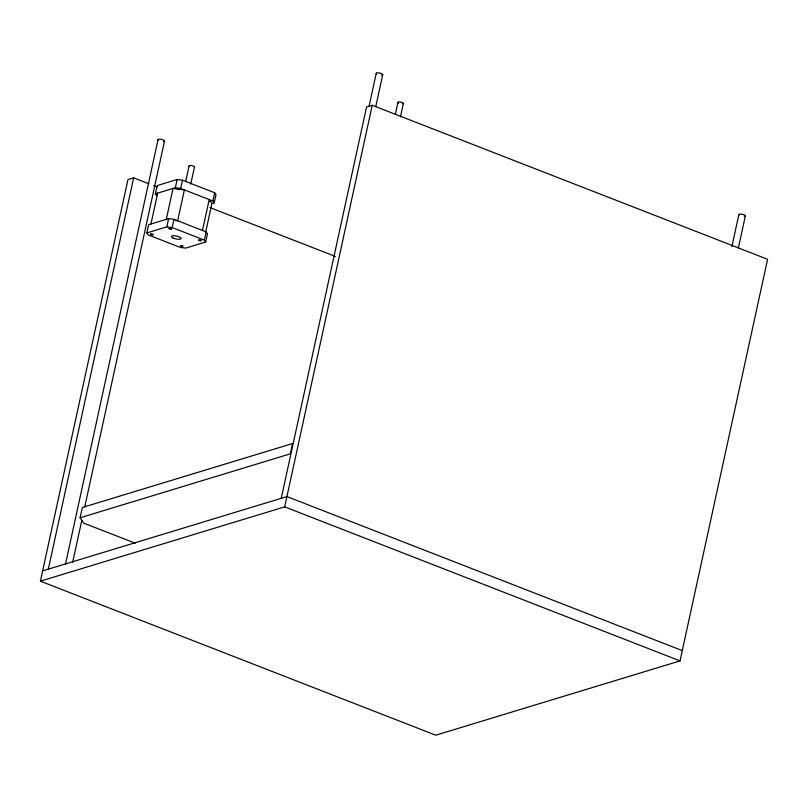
<?xml version="1.0" encoding="UTF-8"?>
<svg xmlns="http://www.w3.org/2000/svg" width="808" height="808" viewBox="0 0 808 808"><rect width="100%" height="100%" fill="white"/><g stroke="black" fill="none" stroke-linecap="round" stroke-linejoin="round"><path stroke-width="1.21" d="M281.234 498.304L366.559 106.999L372.236 105.272L767.6 259.297L680.033 660.894L435.764 735.199L40.4 581.164L127.967 179.568L133.643 177.841L148.894 183.79M48.329 569.145L133.643 177.841M65.397 564.58L158.035 139.693M80.103 517.787L82.355 507.485L292.546 443.552L290.294 453.854L80.103 517.787L83.618 523.089L135.209 543.188M72.68 562.227L81.81 520.352M84.769 506.808L164.519 141.036M146.854 232.946L148.652 224.705L168.599 218.635L173.962 219.332L206.151 231.876L207.464 233.805L205.666 242.036L185.749 248.096L180.325 247.42L148.137 234.886L146.854 232.946L166.812 226.876L172.175 227.573L204.353 240.107L205.666 242.036M156.671 195.758L155.388 193.819L157.186 185.577L177.134 179.507L182.497 180.204L214.675 192.748L215.999 194.667L214.201 202.909L211.858 203.626L205.697 232.118M150.944 224.008L157.681 193.122M166.286 219.342L173.013 188.456L184.376 189.88L177.649 220.766L175.376 220.483M166.812 226.876L168.599 218.635M155.388 193.819L175.336 187.749L177.134 179.507M172.175 227.573L173.962 219.332M214.201 202.909L212.878 200.98L180.699 188.446L182.497 180.204M185.618 181.699L189.072 165.872M190.759 184.032L194.476 166.993M202.465 230.442L209.201 199.546L211.908 203.606M204.353 240.107L206.151 231.876M212.878 200.98L214.675 192.748M368.983 106.575L376.235 73.326M40.4 581.164L284.679 506.869L372.236 105.272M375.74 106.686L382.719 74.669M395.304 114.514L397.95 102.343M400.435 116.847L403.354 103.464M731.886 246.622L738.865 214.605M738.371 247.965L745.35 215.938M177.477 189.456L179.952 189.537M42.642 570.872L286.921 496.577L682.285 650.602M175.336 187.749L180.699 188.446M153.591 185.618L157.106 186.981M209.898 207.555L335.431 256.459M284.679 506.869L680.033 660.894M209.656 201.101L210.383 201.556M398.687 103.091A2.757 0.818 12.3 0 1 398.637 101.949A2.757 0.818 12.3 0 1 402.273 102.545A2.757 0.818 12.3 0 1 402.95 103.798M189.395 166.357A2.757 0.818 12.3 0 1 191.496 165.549A2.757 0.818 12.3 0 1 194.354 167.185M158.418 140.279A3.313 0.99 12.3 0 1 159.499 139.168A3.313 0.99 12.3 0 1 163.822 140.238A3.313 0.99 12.3 0 1 163.499 141.531M376.619 73.912A3.313 0.99 12.3 0 1 377.7 72.801A3.313 0.99 12.3 0 1 382.022 73.871A3.313 0.99 12.3 0 1 381.699 75.164M738.956 214.877A3.313 0.99 12.3 0 1 743.047 214.494A3.313 0.99 12.3 0 1 744.33 216.443M150.672 234.047C153.146 236.714 155.116 233.34 150.672 234.047M169.013 228.472C171.498 231.128 173.468 227.755 169.013 228.472M180.366 245.622C182.85 248.278 184.81 244.905 180.366 245.622M198.718 240.037C201.192 242.703 203.162 239.33 198.718 240.037M172.72 237.825A4.969 1.475 12.3 0 0 180.921 238.845A4.969 1.475 12.3 0 0 175.144 235.805A4.969 1.475 12.3 0 0 172.72 237.825"/></g></svg>
